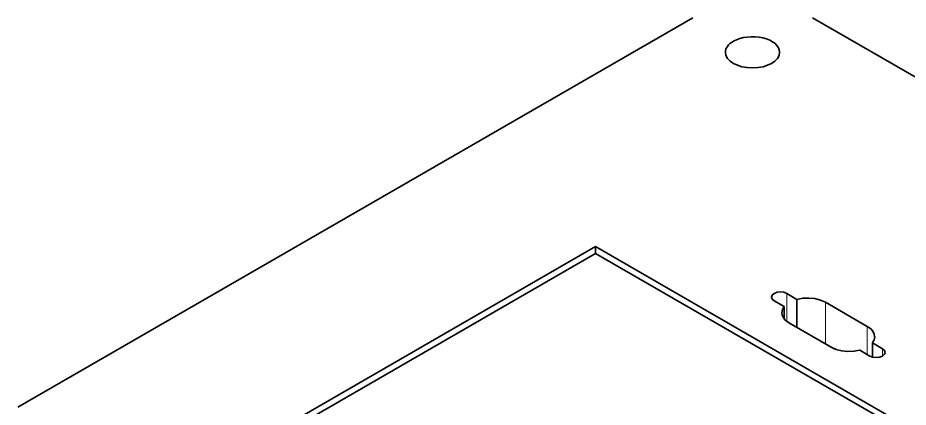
# Model space of a CAD drawing. Extents: x -131 to 1002, y -402 to 783.
# Drawn here: x 670.5 to 723.1, y 599.6 to 622.6 of the extents above; entities that cross this region are included whole.
import ezdxf

# ---------------------------------------------------------------- set-up
doc = ezdxf.new("R2010")
doc.units = 0

msp = doc.modelspace()

# ---------------------------------------------------------------- linework, layer by layer
at = {"color": 7, "lineweight": 35}
for p, q in [((710.339, 622.64), (670.472, 599.623)), ((763.909, 595.794), (717.41, 622.64)), ((704.605, 609.119), (685.432, 598.049)), ((740.501, 588.395), (704.605, 609.119)), ((704.605, 608.711), (685.432, 597.641)), ((740.147, 588.191), (704.605, 608.711))]:
    msp.add_line(p, q, dxfattribs=at)
at = {"color": 7, "lineweight": 35, "ltscale": 0.010207}
msp.add_line((704.605, 609.119), (704.605, 608.711), dxfattribs=at)
at = {"color": 7, "lineweight": 35, "ltscale": 0.017328}
for p, q in [((716.498, 605.999), (715.898, 606.346)), ((715.149, 605.914), (715.75, 605.567))]:
    msp.add_line(p, q, dxfattribs=at)
at = {"color": 7, "lineweight": 13, "ltscale": 0.041248}
msp.add_line((715.898, 606.346), (715.898, 604.696), dxfattribs=at)
at = {"color": 7, "lineweight": 35, "ltscale": 0.041631}
msp.add_line((716.498, 605.999), (716.498, 604.334), dxfattribs=at)
at = {"color": 7, "lineweight": 35, "ltscale": 0.018121}
msp.add_line((715.75, 605.567), (715.75, 604.842), dxfattribs=at)
at = {"color": 7, "lineweight": 35, "ltscale": 0.071083}
msp.add_line((720.651, 604.403), (718.189, 605.824), dxfattribs=at)
at = {"color": 7, "lineweight": 13, "ltscale": 0.061237}
msp.add_line((718.189, 605.824), (718.189, 603.375), dxfattribs=at)
at = {"color": 7, "lineweight": 35, "ltscale": 0.071082}
msp.add_line((716.053, 604.591), (718.515, 603.169), dxfattribs=at)
at = {"color": 7, "lineweight": 13, "ltscale": 0.041632}
msp.add_line((720.651, 604.403), (720.651, 602.737), dxfattribs=at)
at = {"color": 7, "lineweight": 35, "ltscale": 0.014938}
msp.add_line((718.706, 603.076), (718.189, 603.375), dxfattribs=at)
at = {"color": 7, "lineweight": 35, "ltscale": 0.017335}
msp.add_line((721.554, 603.08), (720.954, 603.426), dxfattribs=at)
at = {"color": 7, "lineweight": 35, "ltscale": 0.020975}
msp.add_line((720.954, 603.426), (720.954, 602.587), dxfattribs=at)
at = {"color": 7, "lineweight": 35, "ltscale": 0.017336}
msp.add_line((720.206, 602.994), (720.806, 602.648), dxfattribs=at)
at = {"color": 7, "lineweight": 13, "ltscale": 0.010802}
msp.add_line((721.554, 603.08), (721.554, 602.648), dxfattribs=at)
at = {"color": 7, "lineweight": 35}
for points in [[(715.149, 606.346), (715.033, 606.245), (714.994, 606.13)], [(714.994, 606.13), (715.033, 606.015), (715.149, 605.914)], [(715.898, 606.346), (715.723, 606.413), (715.523, 606.435), (715.324, 606.413), (715.149, 606.346)], [(718.189, 605.824), (717.89, 605.958), (717.556, 606.042), (717.202, 606.077), (716.844, 606.062), (716.498, 605.999)], [(715.614, 605.204), (715.635, 605.057), (715.7, 604.913), (715.808, 604.776), (715.918, 604.68), (716.053, 604.591)], [(721.09, 603.79), (721.068, 603.937), (721.003, 604.081), (720.895, 604.218), (720.785, 604.314), (720.651, 604.403)], [(718.515, 603.169), (718.813, 603.036), (719.147, 602.952), (719.502, 602.917), (719.86, 602.931), (720.206, 602.994)], [(721.709, 602.864), (721.671, 602.979), (721.554, 603.08)], [(721.554, 602.648), (721.671, 602.749), (721.709, 602.864)], [(720.806, 602.648), (720.981, 602.581), (721.18, 602.558), (721.379, 602.581), (721.554, 602.648)]]:
    msp.add_lwpolyline(points, dxfattribs=at)
for centre, radius, start, end in [((716.2, 605.19), 0.587, 140.0509, 178.598), ((717.394, 601.99), 1.596, 60.1529, 67.7758), ((720.503, 603.804), 0.588, 320.0514, 358.5986)]:
    msp.add_arc(centre, radius, start, end, dxfattribs=at)
for start_param, end_param in [(2.356194, 3.141593), (6.283185, 8.63938), (3.141593, 6.283185)]:
    msp.add_ellipse((713.874, 620.599), major_axis=(1.6, 0), ratio=0.57735, start_param=start_param, end_param=end_param, dxfattribs=at)

doc.saveas('drawing.dxf')
